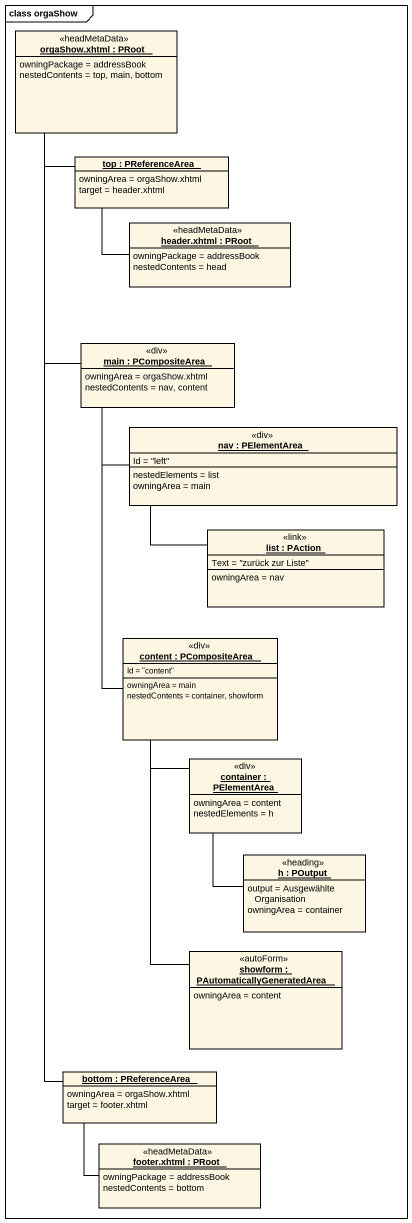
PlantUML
@startuml
mainframe class orgaShow
hide circle
hide empty members
object "orgaShow.xhtml : PRoot" as orgaShow_xhtml <<headMetaData>> {
  owningPackage = addressBook
  nestedContents = top, main, bottom
}
object "top : PReferenceArea" as top_ {
  owningArea = orgaShow.xhtml
  target = header.xhtml
}
object "header.xhtml : PRoot" as header_xhtml <<headMetaData>> {
  owningPackage = addressBook
  nestedContents = head
}
object "main : PCompositeArea" as main <<div>> {
  owningArea = orgaShow.xhtml
  nestedContents = nav, content
}
object "nav : PElementArea" as nav <<div>> {
  Id = "left"
  --
  nestedElements = list
  owningArea = main
}
object "list : PAction" as list <<link>> {
  Text = "zurück zur Liste"
  --
  owningArea = nav
}
object "content : PCompositeArea" as content <<div>> {
  Id = "content"
  --
  owningArea = main
  nestedContents = container, showform
}
object "container : PElementArea" as container <<div>> {
  owningArea = content
  nestedElements = h
}
object "h : POutput" as h <<heading>> {
  output = Ausgewählte Organisation
  owningArea = container
}
object "showform : PAutomaticallyGeneratedArea" as showform <<autoForm>> {
  owningArea = content
}
object "bottom : PReferenceArea" as bottom_ {
  owningArea = orgaShow.xhtml
  target = footer.xhtml
}
object "footer.xhtml : PRoot" as footer_xhtml <<headMetaData>> {
  owningPackage = addressBook
  nestedContents = bottom
}
top_ -up- orgaShow_xhtml
header_xhtml -up- top_
main -up- orgaShow_xhtml
nav -up- main
list -up- nav
content -up- main
container -up- content
h -up- container
showform -up- content
bottom_ -up- orgaShow_xhtml
footer_xhtml -up- bottom_
@enduml
